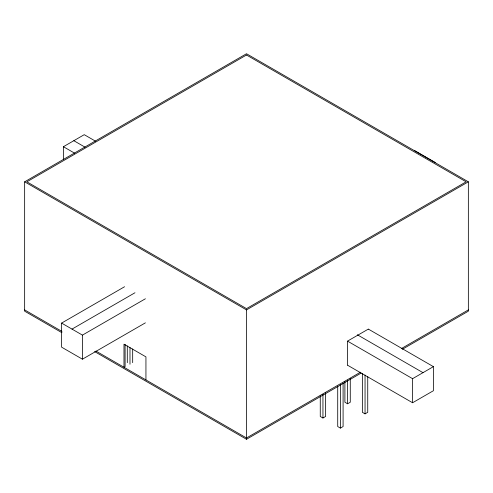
<?xml version="1.0" encoding="UTF-8"?>
<svg xmlns="http://www.w3.org/2000/svg" width="493" height="493" viewBox="0 0 493 493"><rect width="100%" height="100%" fill="white"/><g stroke="black" fill="none" stroke-linecap="round" stroke-linejoin="round"><path stroke-width="0.74" d="M63.412 159.498L63.412 146.711L84.248 134.681L95.513 141.189M61.958 332.726L24.65 311.182L24.65 181.818L246.5 53.731L468.35 181.818L468.35 311.182L402.393 349.26M145.404 322.835L82.43 359.187L61.6 347.158L61.6 323.094L124.569 286.735M72.015 329.102L134.983 292.75M61.6 323.094L82.43 335.117L145.404 298.764M24.65 181.818L246.5 309.9L468.35 181.818M368.351 329.09L347.516 341.119L347.516 365.19M360.42 372.215L246.5 437.987L95.938 351.059M401.727 348.366L468.35 309.9M94.601 351.571L246.5 439.269L361.092 373.109M320.265 395.897L320.265 416.456L322.946 418.009L325.633 416.456L325.633 392.847M344.903 381.668L344.903 402.233L347.59 403.785L350.276 402.233L350.276 378.624M347.62 341.174L412.579 378.679L433.409 366.65L433.409 390.721L412.579 402.75L347.62 365.245M337.717 386.173L337.717 426.537L340.404 428.09L343.091 426.537L343.091 383.123M362.361 373.466L362.361 412.308L365.048 413.861L367.735 412.308L367.735 376.516M414.391 150.457L435.22 162.48M73.827 140.696L85.098 147.204M63.412 146.711L74.683 153.218M368.45 329.151L433.409 366.65M357.37 334.778L422.994 372.665M24.65 309.9L61.982 331.456M412.579 378.679L412.579 402.75M365.048 375.019L365.048 413.861M347.59 380.171L347.59 403.785M340.404 384.676L340.404 428.09M322.946 394.4L322.946 418.009M246.5 309.9L246.5 439.269M145.94 379.924L145.94 356.87L123.983 344.194L123.983 367.254L125.093 366.613L125.093 344.324M132.672 348.958L132.672 362.669M129.986 347.466L129.986 364.222M127.299 345.913L127.299 362.669M82.43 335.117L82.43 359.187M246.5 55.013L26.869 181.818L246.5 308.618L466.131 181.818L246.5 55.013"/></g></svg>
